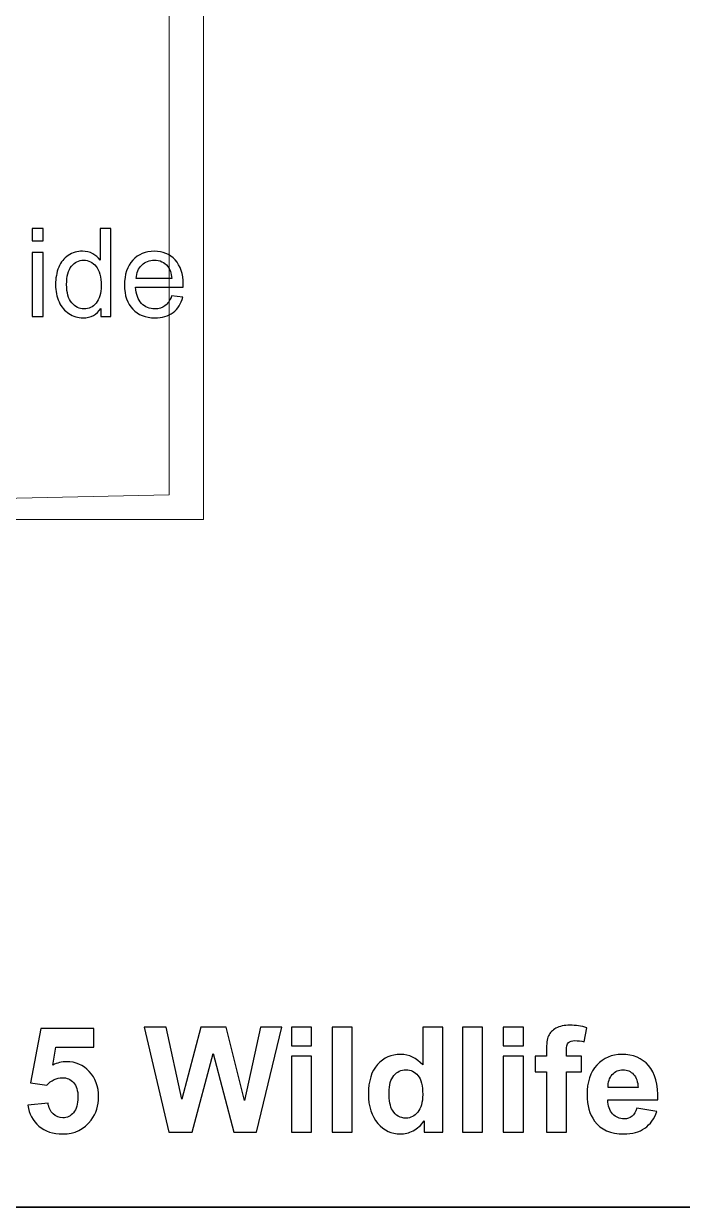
# Model space of a CAD drawing. Header units: centimetres. Extents: x -50 to 38, y -16.5 to 53.8.
# Drawn here: x -40.154 to -38.267, y 14.1 to 17.494 of the extents above; entities that cross this region are included whole.
import ezdxf

# ---------------------------------------------------------------- set-up
doc = ezdxf.new("R2010")
doc.units = ezdxf.units.CM
doc.header["$MEASUREMENT"] = 0
doc.layers.add('layer 1', color=7, linetype='Continuous')

msp = doc.modelspace()

# ---------------------------------------------------------------- linework, layer by layer
at = {"layer": 'layer 1', "lineweight": 35}
msp.add_open_spline([(-43.05848, 25.57436), (-43.05848, 25.57436), (-33.11014, 25.57436), (-33.11014, 25.57436), (-33.11014, 25.57436), (-33.11014, 25.57436), (-33.11014, 14.1003), (-33.11014, 14.1003), (-33.11014, 14.1003), (-33.11014, 14.1003), (-43.05848, 14.1003), (-43.05848, 14.1003), (-43.05848, 14.1003), (-43.05848, 14.1003), (-43.05848, 25.57436), (-43.05848, 25.57436)], degree=3, knots=[0, 0, 0, 0, 0.2, 0.2, 0.2, 0.2, 0.4, 0.4, 0.4, 0.4, 0.6, 0.6, 0.6, 0.6, 1, 1, 1, 1], dxfattribs=at)
at = {"layer": 'layer 1', "color": 254, "lineweight": 9}
msp.add_open_spline([(-39.73707, 20.34835), (-39.73707, 20.34835), (-39.73732, 16.14324), (-39.73732, 16.14324), (-39.73732, 16.14324), (-39.73732, 16.14324), (-42.70534, 16.07875), (-42.70534, 16.07875), (-42.70534, 16.07875), (-42.70534, 16.07875), (-42.80493, 16.14324), (-42.80493, 16.14324), (-42.80493, 16.14324), (-42.80493, 16.14324), (-42.80493, 20.34835), (-42.80493, 20.34835), (-42.80493, 20.34835), (-42.80493, 20.34835), (-41.26153, 21.88428), (-41.26153, 21.88428), (-41.26153, 21.88428), (-41.26153, 21.88428), (-41.16723, 21.8079), (-41.16723, 21.8079), (-41.16723, 21.8079), (-41.16723, 21.8079), (-39.73707, 20.34835), (-39.73707, 20.34835)], degree=3, knots=[0, 0, 0, 0, 0.125, 0.125, 0.125, 0.125, 0.25, 0.25, 0.25, 0.25, 0.375, 0.375, 0.375, 0.375, 0.5, 0.5, 0.5, 0.5, 0.625, 0.625, 0.625, 0.625, 0.75, 0.75, 0.75, 0.75, 1, 1, 1, 1], dxfattribs=at)
at = {"layer": 'layer 1', "color": 7, "lineweight": 9}
msp.add_open_spline([(-39.63833, 20.2778), (-39.63833, 20.2778), (-39.63854, 16.07269), (-39.63854, 16.07269), (-39.63854, 16.07269), (-39.63854, 16.07269), (-42.70615, 16.07269), (-42.70615, 16.07269), (-42.70615, 16.07269), (-42.70615, 16.07269), (-42.70615, 20.2778), (-42.70615, 20.2778), (-42.70615, 20.2778), (-42.70615, 20.2778), (-41.16275, 21.81372), (-41.16275, 21.81372), (-41.16275, 21.81372), (-41.16275, 21.81372), (-39.63833, 20.2778), (-39.63833, 20.2778)], degree=3, knots=[0, 0, 0, 0, 0.1666667, 0.1666667, 0.1666667, 0.1666667, 0.3333333, 0.3333333, 0.3333333, 0.3333333, 0.5, 0.5, 0.5, 0.5, 0.6666667, 0.6666667, 0.6666667, 0.6666667, 1, 1, 1, 1], dxfattribs=at)
at = {"layer": 'layer 1'}
for points, knots in [([(-40.12926, 16.87207), (-40.12926, 16.87207), (-40.12926, 16.90734), (-40.12926, 16.90734), (-40.12926, 16.90734), (-40.12926, 16.90734), (-40.09821, 16.90734), (-40.09821, 16.90734), (-40.09821, 16.90734), (-40.09821, 16.90734), (-40.09821, 16.87207), (-40.09821, 16.87207), (-40.09821, 16.87207), (-40.09821, 16.87207), (-40.12926, 16.87207), (-40.12926, 16.87207)], [0, 0, 0, 0, 0.2, 0.2, 0.2, 0.2, 0.4, 0.4, 0.4, 0.4, 0.6, 0.6, 0.6, 0.6, 1, 1, 1, 1]), ([(-39.93271, 16.65476), (-39.93271, 16.65476), (-39.93271, 16.67798), (-39.93271, 16.67798), (-39.93271, 16.67798), (-39.94429, 16.65993), (-39.96134, 16.65088), (-39.98386, 16.65088), (-39.98386, 16.65088), (-39.99844, 16.65088), (-40.01185, 16.65488), (-40.02402, 16.66293), (-40.02402, 16.66293), (-40.03625, 16.67093), (-40.04571, 16.68216), (-40.05247, 16.6965), (-40.05247, 16.6965), (-40.05918, 16.71091), (-40.06253, 16.72743), (-40.06253, 16.74613), (-40.06253, 16.74613), (-40.06253, 16.76435), (-40.05947, 16.78088), (-40.05342, 16.79575), (-40.05342, 16.79575), (-40.0473, 16.81057), (-40.03819, 16.82197), (-40.02602, 16.82985), (-40.02602, 16.82985), (-40.01391, 16.83779), (-40.00026, 16.84173), (-39.98527, 16.84173), (-39.98527, 16.84173), (-39.97422, 16.84173), (-39.9644, 16.83938), (-39.95582, 16.83473), (-39.95582, 16.83473), (-39.94723, 16.83009), (-39.94023, 16.82397), (-39.93483, 16.81651), (-39.93483, 16.81651), (-39.93483, 16.81651), (-39.93483, 16.90734), (-39.93483, 16.90734), (-39.93483, 16.90734), (-39.93483, 16.90734), (-39.90378, 16.90734), (-39.90378, 16.90734), (-39.90378, 16.90734), (-39.90378, 16.90734), (-39.90378, 16.65476), (-39.90378, 16.65476), (-39.90378, 16.65476), (-39.90378, 16.65476), (-39.93271, 16.65476), (-39.93271, 16.65476)], [0, 0, 0, 0, 0.0666667, 0.0666667, 0.0666667, 0.0666667, 0.1333333, 0.1333333, 0.1333333, 0.1333333, 0.2, 0.2, 0.2, 0.2, 0.2666667, 0.2666667, 0.2666667, 0.2666667, 0.3333333, 0.3333333, 0.3333333, 0.3333333, 0.4, 0.4, 0.4, 0.4, 0.4666667, 0.4666667, 0.4666667, 0.4666667, 0.5333333, 0.5333333, 0.5333333, 0.5333333, 0.6, 0.6, 0.6, 0.6, 0.6666667, 0.6666667, 0.6666667, 0.6666667, 0.7333333, 0.7333333, 0.7333333, 0.7333333, 0.8, 0.8, 0.8, 0.8, 0.8666667, 0.8666667, 0.8666667, 0.8666667, 1, 1, 1, 1]), ([(-40.12926, 16.65476), (-40.12926, 16.65476), (-40.12926, 16.83785), (-40.12926, 16.83785), (-40.12926, 16.83785), (-40.12926, 16.83785), (-40.09821, 16.83785), (-40.09821, 16.83785), (-40.09821, 16.83785), (-40.09821, 16.83785), (-40.09821, 16.65476), (-40.09821, 16.65476), (-40.09821, 16.65476), (-40.09821, 16.65476), (-40.12926, 16.65476), (-40.12926, 16.65476)], [0, 0, 0, 0, 0.2, 0.2, 0.2, 0.2, 0.4, 0.4, 0.4, 0.4, 0.6, 0.6, 0.6, 0.6, 1, 1, 1, 1]), ([(-39.72981, 16.71403), (-39.72981, 16.71403), (-39.6977, 16.70979), (-39.6977, 16.70979), (-39.6977, 16.70979), (-39.7027, 16.69115), (-39.71205, 16.67663), (-39.72569, 16.66634), (-39.72569, 16.66634), (-39.73933, 16.65605), (-39.75673, 16.65088), (-39.77796, 16.65088), (-39.77796, 16.65088), (-39.80465, 16.65088), (-39.82582, 16.65911), (-39.84146, 16.67557), (-39.84146, 16.67557), (-39.8571, 16.69198), (-39.86492, 16.71508), (-39.86492, 16.74478), (-39.86492, 16.74478), (-39.86492, 16.77547), (-39.85704, 16.79934), (-39.84122, 16.81627), (-39.84122, 16.81627), (-39.82541, 16.83326), (-39.80489, 16.84173), (-39.77966, 16.84173), (-39.77966, 16.84173), (-39.75526, 16.84173), (-39.73533, 16.83344), (-39.71987, 16.8168), (-39.71987, 16.8168), (-39.70441, 16.80016), (-39.69665, 16.77676), (-39.69665, 16.7466), (-39.69665, 16.7466), (-39.69665, 16.74478), (-39.69671, 16.74201), (-39.69682, 16.73837), (-39.69682, 16.73837), (-39.69682, 16.73837), (-39.83317, 16.73837), (-39.83317, 16.73837), (-39.83317, 16.73837), (-39.83199, 16.71832), (-39.82635, 16.70291), (-39.81612, 16.69227), (-39.81612, 16.69227), (-39.80595, 16.68163), (-39.79319, 16.67628), (-39.77796, 16.67628), (-39.77796, 16.67628), (-39.76661, 16.67628), (-39.75691, 16.67928), (-39.74891, 16.68527), (-39.74891, 16.68527), (-39.74086, 16.69127), (-39.73451, 16.70086), (-39.72981, 16.71403)], [0, 0, 0, 0, 0.0625, 0.0625, 0.0625, 0.0625, 0.125, 0.125, 0.125, 0.125, 0.1875, 0.1875, 0.1875, 0.1875, 0.25, 0.25, 0.25, 0.25, 0.3125, 0.3125, 0.3125, 0.3125, 0.375, 0.375, 0.375, 0.375, 0.4375, 0.4375, 0.4375, 0.4375, 0.5, 0.5, 0.5, 0.5, 0.5625, 0.5625, 0.5625, 0.5625, 0.625, 0.625, 0.625, 0.625, 0.6875, 0.6875, 0.6875, 0.6875, 0.75, 0.75, 0.75, 0.75, 0.8125, 0.8125, 0.8125, 0.8125, 0.875, 0.875, 0.875, 0.875, 1, 1, 1, 1]), ([(-40.03078, 16.74607), (-40.03078, 16.72267), (-40.02584, 16.70521), (-40.0159, 16.69362), (-40.0159, 16.69362), (-40.00603, 16.68204), (-39.99433, 16.67628), (-39.98086, 16.67628), (-39.98086, 16.67628), (-39.96728, 16.67628), (-39.95576, 16.68181), (-39.94623, 16.69286), (-39.94623, 16.69286), (-39.93677, 16.70391), (-39.932, 16.72079), (-39.932, 16.74348), (-39.932, 16.74348), (-39.932, 16.76841), (-39.93682, 16.78675), (-39.94653, 16.79845), (-39.94653, 16.79845), (-39.95617, 16.81016), (-39.9681, 16.81598), (-39.98227, 16.81598), (-39.98227, 16.81598), (-39.99609, 16.81598), (-40.00761, 16.81039), (-40.0169, 16.79916), (-40.0169, 16.79916), (-40.02613, 16.78793), (-40.03078, 16.77023), (-40.03078, 16.74607)], [0, 0, 0, 0, 0.1111111, 0.1111111, 0.1111111, 0.1111111, 0.2222222, 0.2222222, 0.2222222, 0.2222222, 0.3333333, 0.3333333, 0.3333333, 0.3333333, 0.4444444, 0.4444444, 0.4444444, 0.4444444, 0.5555556, 0.5555556, 0.5555556, 0.5555556, 0.6666667, 0.6666667, 0.6666667, 0.6666667, 0.7777778, 0.7777778, 0.7777778, 0.7777778, 1, 1, 1, 1]), ([(-39.8314, 16.76377), (-39.8314, 16.76377), (-39.72945, 16.76377), (-39.72945, 16.76377), (-39.72945, 16.76377), (-39.73081, 16.77917), (-39.73475, 16.79069), (-39.74115, 16.7984), (-39.74115, 16.7984), (-39.75097, 16.81033), (-39.76379, 16.81633), (-39.77949, 16.81633), (-39.77949, 16.81633), (-39.79372, 16.81633), (-39.80565, 16.81157), (-39.81535, 16.80204), (-39.81535, 16.80204), (-39.825, 16.79252), (-39.83035, 16.77976), (-39.8314, 16.76377)], [0, 0, 0, 0, 0.1666667, 0.1666667, 0.1666667, 0.1666667, 0.3333333, 0.3333333, 0.3333333, 0.3333333, 0.5, 0.5, 0.5, 0.5, 0.6666667, 0.6666667, 0.6666667, 0.6666667, 1, 1, 1, 1]), ([(-40.14165, 14.39335), (-40.14165, 14.39335), (-40.08407, 14.3993), (-40.08407, 14.3993), (-40.08407, 14.3993), (-40.08239, 14.38627), (-40.07756, 14.37591), (-40.0695, 14.36827), (-40.0695, 14.36827), (-40.06138, 14.36064), (-40.05206, 14.35686), (-40.04149, 14.35686), (-40.04149, 14.35686), (-40.02944, 14.35686), (-40.01921, 14.36176), (-40.01088, 14.37163), (-40.01088, 14.37163), (-40.00254, 14.38151), (-39.99834, 14.39636), (-39.99834, 14.41618), (-39.99834, 14.41618), (-39.99834, 14.43481), (-40.00247, 14.44875), (-40.01081, 14.45807), (-40.01081, 14.45807), (-40.01907, 14.46738), (-40.02986, 14.47201), (-40.04317, 14.47201), (-40.04317, 14.47201), (-40.05977, 14.47201), (-40.07469, 14.46472), (-40.08786, 14.45015), (-40.08786, 14.45015), (-40.08786, 14.45015), (-40.1345, 14.45688), (-40.1345, 14.45688), (-40.1345, 14.45688), (-40.1345, 14.45688), (-40.10509, 14.61321), (-40.10509, 14.61321), (-40.10509, 14.61321), (-40.10509, 14.61321), (-39.95253, 14.61321), (-39.95253, 14.61321), (-39.95253, 14.61321), (-39.95253, 14.61321), (-39.95253, 14.55942), (-39.95253, 14.55942), (-39.95253, 14.55942), (-39.95253, 14.55942), (-40.06131, 14.55942), (-40.06131, 14.55942), (-40.06131, 14.55942), (-40.06131, 14.55942), (-40.07041, 14.50822), (-40.07041, 14.50822), (-40.07041, 14.50822), (-40.0576, 14.51459), (-40.04443, 14.51781), (-40.03098, 14.51781), (-40.03098, 14.51781), (-40.00534, 14.51781), (-39.98363, 14.5085), (-39.96584, 14.4898), (-39.96584, 14.4898), (-39.94798, 14.47117), (-39.93908, 14.44693), (-39.93908, 14.41709), (-39.93908, 14.41709), (-39.93908, 14.39223), (-39.9463, 14.37009), (-39.96066, 14.35055), (-39.96066, 14.35055), (-39.98027, 14.32393), (-40.00745, 14.31063), (-40.04219, 14.31063), (-40.04219, 14.31063), (-40.06999, 14.31063), (-40.09269, 14.31812), (-40.1102, 14.33304), (-40.1102, 14.33304), (-40.12778, 14.34803), (-40.13822, 14.36806), (-40.14165, 14.39335)], [0, 0, 0, 0, 0.0454545, 0.0454545, 0.0454545, 0.0454545, 0.0909091, 0.0909091, 0.0909091, 0.0909091, 0.1363636, 0.1363636, 0.1363636, 0.1363636, 0.1818182, 0.1818182, 0.1818182, 0.1818182, 0.2272727, 0.2272727, 0.2272727, 0.2272727, 0.2727273, 0.2727273, 0.2727273, 0.2727273, 0.3181818, 0.3181818, 0.3181818, 0.3181818, 0.3636364, 0.3636364, 0.3636364, 0.3636364, 0.4090909, 0.4090909, 0.4090909, 0.4090909, 0.4545455, 0.4545455, 0.4545455, 0.4545455, 0.5, 0.5, 0.5, 0.5, 0.5454545, 0.5454545, 0.5454545, 0.5454545, 0.5909091, 0.5909091, 0.5909091, 0.5909091, 0.6363636, 0.6363636, 0.6363636, 0.6363636, 0.6818182, 0.6818182, 0.6818182, 0.6818182, 0.7272727, 0.7272727, 0.7272727, 0.7272727, 0.7727273, 0.7727273, 0.7727273, 0.7727273, 0.8181818, 0.8181818, 0.8181818, 0.8181818, 0.8636364, 0.8636364, 0.8636364, 0.8636364, 0.9090909, 0.9090909, 0.9090909, 0.9090909, 1, 1, 1, 1]), ([(-39.73765, 14.31609), (-39.73765, 14.31609), (-39.80839, 14.617), (-39.80839, 14.617), (-39.80839, 14.617), (-39.80839, 14.617), (-39.74577, 14.617), (-39.74577, 14.617), (-39.74577, 14.617), (-39.74577, 14.617), (-39.70101, 14.4103), (-39.70101, 14.4103), (-39.70101, 14.4103), (-39.70101, 14.4103), (-39.6461, 14.617), (-39.6461, 14.617), (-39.6461, 14.617), (-39.6461, 14.617), (-39.57367, 14.617), (-39.57367, 14.617), (-39.57367, 14.617), (-39.57367, 14.617), (-39.52114, 14.4068), (-39.52114, 14.4068), (-39.52114, 14.4068), (-39.52114, 14.4068), (-39.47533, 14.617), (-39.47533, 14.617), (-39.47533, 14.617), (-39.47533, 14.617), (-39.41419, 14.617), (-39.41419, 14.617), (-39.41419, 14.617), (-39.41419, 14.617), (-39.48668, 14.31609), (-39.48668, 14.31609), (-39.48668, 14.31609), (-39.48668, 14.31609), (-39.55175, 14.31609), (-39.55175, 14.31609), (-39.55175, 14.31609), (-39.55175, 14.31609), (-39.61108, 14.54107), (-39.61108, 14.54107), (-39.61108, 14.54107), (-39.61108, 14.54107), (-39.67082, 14.31609), (-39.67082, 14.31609), (-39.67082, 14.31609), (-39.67082, 14.31609), (-39.73765, 14.31609), (-39.73765, 14.31609)], [0, 0, 0, 0, 0.0714286, 0.0714286, 0.0714286, 0.0714286, 0.1428571, 0.1428571, 0.1428571, 0.1428571, 0.2142857, 0.2142857, 0.2142857, 0.2142857, 0.2857143, 0.2857143, 0.2857143, 0.2857143, 0.3571429, 0.3571429, 0.3571429, 0.3571429, 0.4285714, 0.4285714, 0.4285714, 0.4285714, 0.5, 0.5, 0.5, 0.5, 0.5714286, 0.5714286, 0.5714286, 0.5714286, 0.6428571, 0.6428571, 0.6428571, 0.6428571, 0.7142857, 0.7142857, 0.7142857, 0.7142857, 0.7857143, 0.7857143, 0.7857143, 0.7857143, 0.8571429, 0.8571429, 0.8571429, 0.8571429, 1, 1, 1, 1]), ([(-39.38651, 14.56362), (-39.38651, 14.56362), (-39.38651, 14.617), (-39.38651, 14.617), (-39.38651, 14.617), (-39.38651, 14.617), (-39.32894, 14.617), (-39.32894, 14.617), (-39.32894, 14.617), (-39.32894, 14.617), (-39.32894, 14.56362), (-39.32894, 14.56362), (-39.32894, 14.56362), (-39.32894, 14.56362), (-39.38651, 14.56362), (-39.38651, 14.56362)], [0, 0, 0, 0, 0.2, 0.2, 0.2, 0.2, 0.4, 0.4, 0.4, 0.4, 0.6, 0.6, 0.6, 0.6, 1, 1, 1, 1]), ([(-39.26975, 14.31609), (-39.26975, 14.31609), (-39.26975, 14.617), (-39.26975, 14.617), (-39.26975, 14.617), (-39.26975, 14.617), (-39.21218, 14.617), (-39.21218, 14.617), (-39.21218, 14.617), (-39.21218, 14.617), (-39.21218, 14.31609), (-39.21218, 14.31609), (-39.21218, 14.31609), (-39.21218, 14.31609), (-39.26975, 14.31609), (-39.26975, 14.31609)], [0, 0, 0, 0, 0.2, 0.2, 0.2, 0.2, 0.4, 0.4, 0.4, 0.4, 0.6, 0.6, 0.6, 0.6, 1, 1, 1, 1]), ([(-38.95295, 14.31609), (-38.95295, 14.31609), (-39.00632, 14.31609), (-39.00632, 14.31609), (-39.00632, 14.31609), (-39.00632, 14.31609), (-39.00632, 14.3481), (-39.00632, 14.3481), (-39.00632, 14.3481), (-39.01522, 14.33563), (-39.02579, 14.32632), (-39.03791, 14.32001), (-39.03791, 14.32001), (-39.05003, 14.31378), (-39.06229, 14.31063), (-39.07461, 14.31063), (-39.07461, 14.31063), (-39.09976, 14.31063), (-39.12126, 14.32071), (-39.13919, 14.34096), (-39.13919, 14.34096), (-39.15705, 14.3612), (-39.16602, 14.38936), (-39.16602, 14.42557), (-39.16602, 14.42557), (-39.16602, 14.46255), (-39.15733, 14.49071), (-39.13989, 14.50997), (-39.13989, 14.50997), (-39.12245, 14.52923), (-39.10046, 14.53883), (-39.07384, 14.53883), (-39.07384, 14.53883), (-39.04947, 14.53883), (-39.02831, 14.52867), (-39.01052, 14.50843), (-39.01052, 14.50843), (-39.01052, 14.50843), (-39.01052, 14.617), (-39.01052, 14.617), (-39.01052, 14.617), (-39.01052, 14.617), (-38.95295, 14.617), (-38.95295, 14.617), (-38.95295, 14.617), (-38.95295, 14.617), (-38.95295, 14.31609), (-38.95295, 14.31609)], [0, 0, 0, 0, 0.0769231, 0.0769231, 0.0769231, 0.0769231, 0.1538462, 0.1538462, 0.1538462, 0.1538462, 0.2307692, 0.2307692, 0.2307692, 0.2307692, 0.3076923, 0.3076923, 0.3076923, 0.3076923, 0.3846154, 0.3846154, 0.3846154, 0.3846154, 0.4615385, 0.4615385, 0.4615385, 0.4615385, 0.5384615, 0.5384615, 0.5384615, 0.5384615, 0.6153846, 0.6153846, 0.6153846, 0.6153846, 0.6923077, 0.6923077, 0.6923077, 0.6923077, 0.7692308, 0.7692308, 0.7692308, 0.7692308, 0.8461538, 0.8461538, 0.8461538, 0.8461538, 1, 1, 1, 1]), ([(-38.89628, 14.31609), (-38.89628, 14.31609), (-38.89628, 14.617), (-38.89628, 14.617), (-38.89628, 14.617), (-38.89628, 14.617), (-38.83871, 14.617), (-38.83871, 14.617), (-38.83871, 14.617), (-38.83871, 14.617), (-38.83871, 14.31609), (-38.83871, 14.31609), (-38.83871, 14.31609), (-38.83871, 14.31609), (-38.89628, 14.31609), (-38.89628, 14.31609)], [0, 0, 0, 0, 0.2, 0.2, 0.2, 0.2, 0.4, 0.4, 0.4, 0.4, 0.6, 0.6, 0.6, 0.6, 1, 1, 1, 1]), ([(-38.77952, 14.56362), (-38.77952, 14.56362), (-38.77952, 14.617), (-38.77952, 14.617), (-38.77952, 14.617), (-38.77952, 14.617), (-38.72195, 14.617), (-38.72195, 14.617), (-38.72195, 14.617), (-38.72195, 14.617), (-38.72195, 14.56362), (-38.72195, 14.56362), (-38.72195, 14.56362), (-38.72195, 14.56362), (-38.77952, 14.56362), (-38.77952, 14.56362)], [0, 0, 0, 0, 0.2, 0.2, 0.2, 0.2, 0.4, 0.4, 0.4, 0.4, 0.6, 0.6, 0.6, 0.6, 1, 1, 1, 1]), ([(-38.68798, 14.5342), (-38.68798, 14.5342), (-38.65604, 14.5342), (-38.65604, 14.5342), (-38.65604, 14.5342), (-38.65604, 14.5342), (-38.65604, 14.55067), (-38.65604, 14.55067), (-38.65604, 14.55067), (-38.65604, 14.56902), (-38.65408, 14.58274), (-38.65015, 14.59178), (-38.65015, 14.59178), (-38.64623, 14.60089), (-38.63902, 14.60824), (-38.62851, 14.61391), (-38.62851, 14.61391), (-38.61793, 14.61959), (-38.60463, 14.62246), (-38.58852, 14.62246), (-38.58852, 14.62246), (-38.57206, 14.62246), (-38.55588, 14.62001), (-38.54005, 14.61511), (-38.54005, 14.61511), (-38.54005, 14.61511), (-38.5474, 14.57504), (-38.5474, 14.57504), (-38.5474, 14.57504), (-38.55679, 14.57721), (-38.56582, 14.57833), (-38.57451, 14.57833), (-38.57451, 14.57833), (-38.58305, 14.57833), (-38.58915, 14.57637), (-38.59286, 14.57245), (-38.59286, 14.57245), (-38.59657, 14.56853), (-38.59846, 14.56096), (-38.59846, 14.54975), (-38.59846, 14.54975), (-38.59846, 14.54975), (-38.59846, 14.5342), (-38.59846, 14.5342), (-38.59846, 14.5342), (-38.59846, 14.5342), (-38.55517, 14.5342), (-38.55517, 14.5342), (-38.55517, 14.5342), (-38.55517, 14.5342), (-38.55517, 14.48882), (-38.55517, 14.48882), (-38.55517, 14.48882), (-38.55517, 14.48882), (-38.59846, 14.48882), (-38.59846, 14.48882), (-38.59846, 14.48882), (-38.59846, 14.48882), (-38.59846, 14.31609), (-38.59846, 14.31609), (-38.59846, 14.31609), (-38.59846, 14.31609), (-38.65604, 14.31609), (-38.65604, 14.31609), (-38.65604, 14.31609), (-38.65604, 14.31609), (-38.65604, 14.48882), (-38.65604, 14.48882), (-38.65604, 14.48882), (-38.65604, 14.48882), (-38.68798, 14.48882), (-38.68798, 14.48882), (-38.68798, 14.48882), (-38.68798, 14.48882), (-38.68798, 14.5342), (-38.68798, 14.5342)], [0, 0, 0, 0, 0.05, 0.05, 0.05, 0.05, 0.1, 0.1, 0.1, 0.1, 0.15, 0.15, 0.15, 0.15, 0.2, 0.2, 0.2, 0.2, 0.25, 0.25, 0.25, 0.25, 0.3, 0.3, 0.3, 0.3, 0.35, 0.35, 0.35, 0.35, 0.4, 0.4, 0.4, 0.4, 0.45, 0.45, 0.45, 0.45, 0.5, 0.5, 0.5, 0.5, 0.55, 0.55, 0.55, 0.55, 0.6, 0.6, 0.6, 0.6, 0.65, 0.65, 0.65, 0.65, 0.7, 0.7, 0.7, 0.7, 0.75, 0.75, 0.75, 0.75, 0.8, 0.8, 0.8, 0.8, 0.85, 0.85, 0.85, 0.85, 0.9, 0.9, 0.9, 0.9, 1, 1, 1, 1]), ([(-39.38651, 14.31609), (-39.38651, 14.31609), (-39.38651, 14.5342), (-39.38651, 14.5342), (-39.38651, 14.5342), (-39.38651, 14.5342), (-39.32894, 14.5342), (-39.32894, 14.5342), (-39.32894, 14.5342), (-39.32894, 14.5342), (-39.32894, 14.31609), (-39.32894, 14.31609), (-39.32894, 14.31609), (-39.32894, 14.31609), (-39.38651, 14.31609), (-39.38651, 14.31609)], [0, 0, 0, 0, 0.2, 0.2, 0.2, 0.2, 0.4, 0.4, 0.4, 0.4, 0.6, 0.6, 0.6, 0.6, 1, 1, 1, 1]), ([(-38.77952, 14.31609), (-38.77952, 14.31609), (-38.77952, 14.5342), (-38.77952, 14.5342), (-38.77952, 14.5342), (-38.77952, 14.5342), (-38.72195, 14.5342), (-38.72195, 14.5342), (-38.72195, 14.5342), (-38.72195, 14.5342), (-38.72195, 14.31609), (-38.72195, 14.31609), (-38.72195, 14.31609), (-38.72195, 14.31609), (-38.77952, 14.31609), (-38.77952, 14.31609)], [0, 0, 0, 0, 0.2, 0.2, 0.2, 0.2, 0.4, 0.4, 0.4, 0.4, 0.6, 0.6, 0.6, 0.6, 1, 1, 1, 1]), ([(-38.39673, 14.38501), (-38.39673, 14.38501), (-38.33916, 14.37535), (-38.33916, 14.37535), (-38.33916, 14.37535), (-38.34651, 14.35426), (-38.35821, 14.33822), (-38.37411, 14.32716), (-38.37411, 14.32716), (-38.39008, 14.31616), (-38.41004, 14.31063), (-38.43393, 14.31063), (-38.43393, 14.31063), (-38.47182, 14.31063), (-38.49991, 14.32302), (-38.51805, 14.34782), (-38.51805, 14.34782), (-38.53241, 14.36771), (-38.53962, 14.39279), (-38.53962, 14.42312), (-38.53962, 14.42312), (-38.53962, 14.45926), (-38.53017, 14.48763), (-38.51132, 14.50808), (-38.51132, 14.50808), (-38.49248, 14.5286), (-38.4686, 14.53883), (-38.43974, 14.53883), (-38.43974, 14.53883), (-38.40738, 14.53883), (-38.38181, 14.52811), (-38.36304, 14.50668), (-38.36304, 14.50668), (-38.34434, 14.48524), (-38.33538, 14.45239), (-38.33622, 14.40813), (-38.33622, 14.40813), (-38.33622, 14.40813), (-38.48037, 14.40813), (-38.48037, 14.40813), (-38.48037, 14.40813), (-38.47994, 14.39104), (-38.47532, 14.37773), (-38.46643, 14.3682), (-38.46643, 14.3682), (-38.4576, 14.35868), (-38.44653, 14.35391), (-38.43337, 14.35391), (-38.43337, 14.35391), (-38.42433, 14.35391), (-38.41677, 14.35636), (-38.41067, 14.36127), (-38.41067, 14.36127), (-38.40451, 14.36617), (-38.39989, 14.37409), (-38.39673, 14.38501)], [0, 0, 0, 0, 0.0666667, 0.0666667, 0.0666667, 0.0666667, 0.1333333, 0.1333333, 0.1333333, 0.1333333, 0.2, 0.2, 0.2, 0.2, 0.2666667, 0.2666667, 0.2666667, 0.2666667, 0.3333333, 0.3333333, 0.3333333, 0.3333333, 0.4, 0.4, 0.4, 0.4, 0.4666667, 0.4666667, 0.4666667, 0.4666667, 0.5333333, 0.5333333, 0.5333333, 0.5333333, 0.6, 0.6, 0.6, 0.6, 0.6666667, 0.6666667, 0.6666667, 0.6666667, 0.7333333, 0.7333333, 0.7333333, 0.7333333, 0.8, 0.8, 0.8, 0.8, 0.8666667, 0.8666667, 0.8666667, 0.8666667, 1, 1, 1, 1]), ([(-39.10676, 14.42935), (-39.10676, 14.40603), (-39.10354, 14.38915), (-39.09717, 14.37871), (-39.09717, 14.37871), (-39.08785, 14.36358), (-39.07489, 14.35601), (-39.05822, 14.35601), (-39.05822, 14.35601), (-39.04498, 14.35601), (-39.03371, 14.36169), (-39.02446, 14.37304), (-39.02446, 14.37304), (-39.01515, 14.38438), (-39.01052, 14.40126), (-39.01052, 14.42382), (-39.01052, 14.42382), (-39.01052, 14.44896), (-39.01501, 14.46703), (-39.02404, 14.4781), (-39.02404, 14.4781), (-39.03308, 14.48917), (-39.04456, 14.4947), (-39.05864, 14.4947), (-39.05864, 14.4947), (-39.0723, 14.4947), (-39.08372, 14.48924), (-39.09296, 14.47831), (-39.09296, 14.47831), (-39.10214, 14.46738), (-39.10676, 14.45106), (-39.10676, 14.42935)], [0, 0, 0, 0, 0.1111111, 0.1111111, 0.1111111, 0.1111111, 0.2222222, 0.2222222, 0.2222222, 0.2222222, 0.3333333, 0.3333333, 0.3333333, 0.3333333, 0.4444444, 0.4444444, 0.4444444, 0.4444444, 0.5555556, 0.5555556, 0.5555556, 0.5555556, 0.6666667, 0.6666667, 0.6666667, 0.6666667, 0.7777778, 0.7777778, 0.7777778, 0.7777778, 1, 1, 1, 1]), ([(-38.39337, 14.44343), (-38.39379, 14.46017), (-38.39806, 14.47292), (-38.40626, 14.4816), (-38.40626, 14.4816), (-38.41445, 14.49036), (-38.4244, 14.4947), (-38.43617, 14.4947), (-38.43617, 14.4947), (-38.44871, 14.4947), (-38.45907, 14.49008), (-38.46727, 14.4809), (-38.46727, 14.4809), (-38.47546, 14.47173), (-38.47945, 14.45919), (-38.47931, 14.44343), (-38.47931, 14.44343), (-38.47931, 14.44343), (-38.39337, 14.44343), (-38.39337, 14.44343)], [0, 0, 0, 0, 0.1666667, 0.1666667, 0.1666667, 0.1666667, 0.3333333, 0.3333333, 0.3333333, 0.3333333, 0.5, 0.5, 0.5, 0.5, 0.6666667, 0.6666667, 0.6666667, 0.6666667, 1, 1, 1, 1])]:
    msp.add_open_spline(points, degree=3, knots=knots, dxfattribs=at)

doc.saveas('drawing.dxf')
